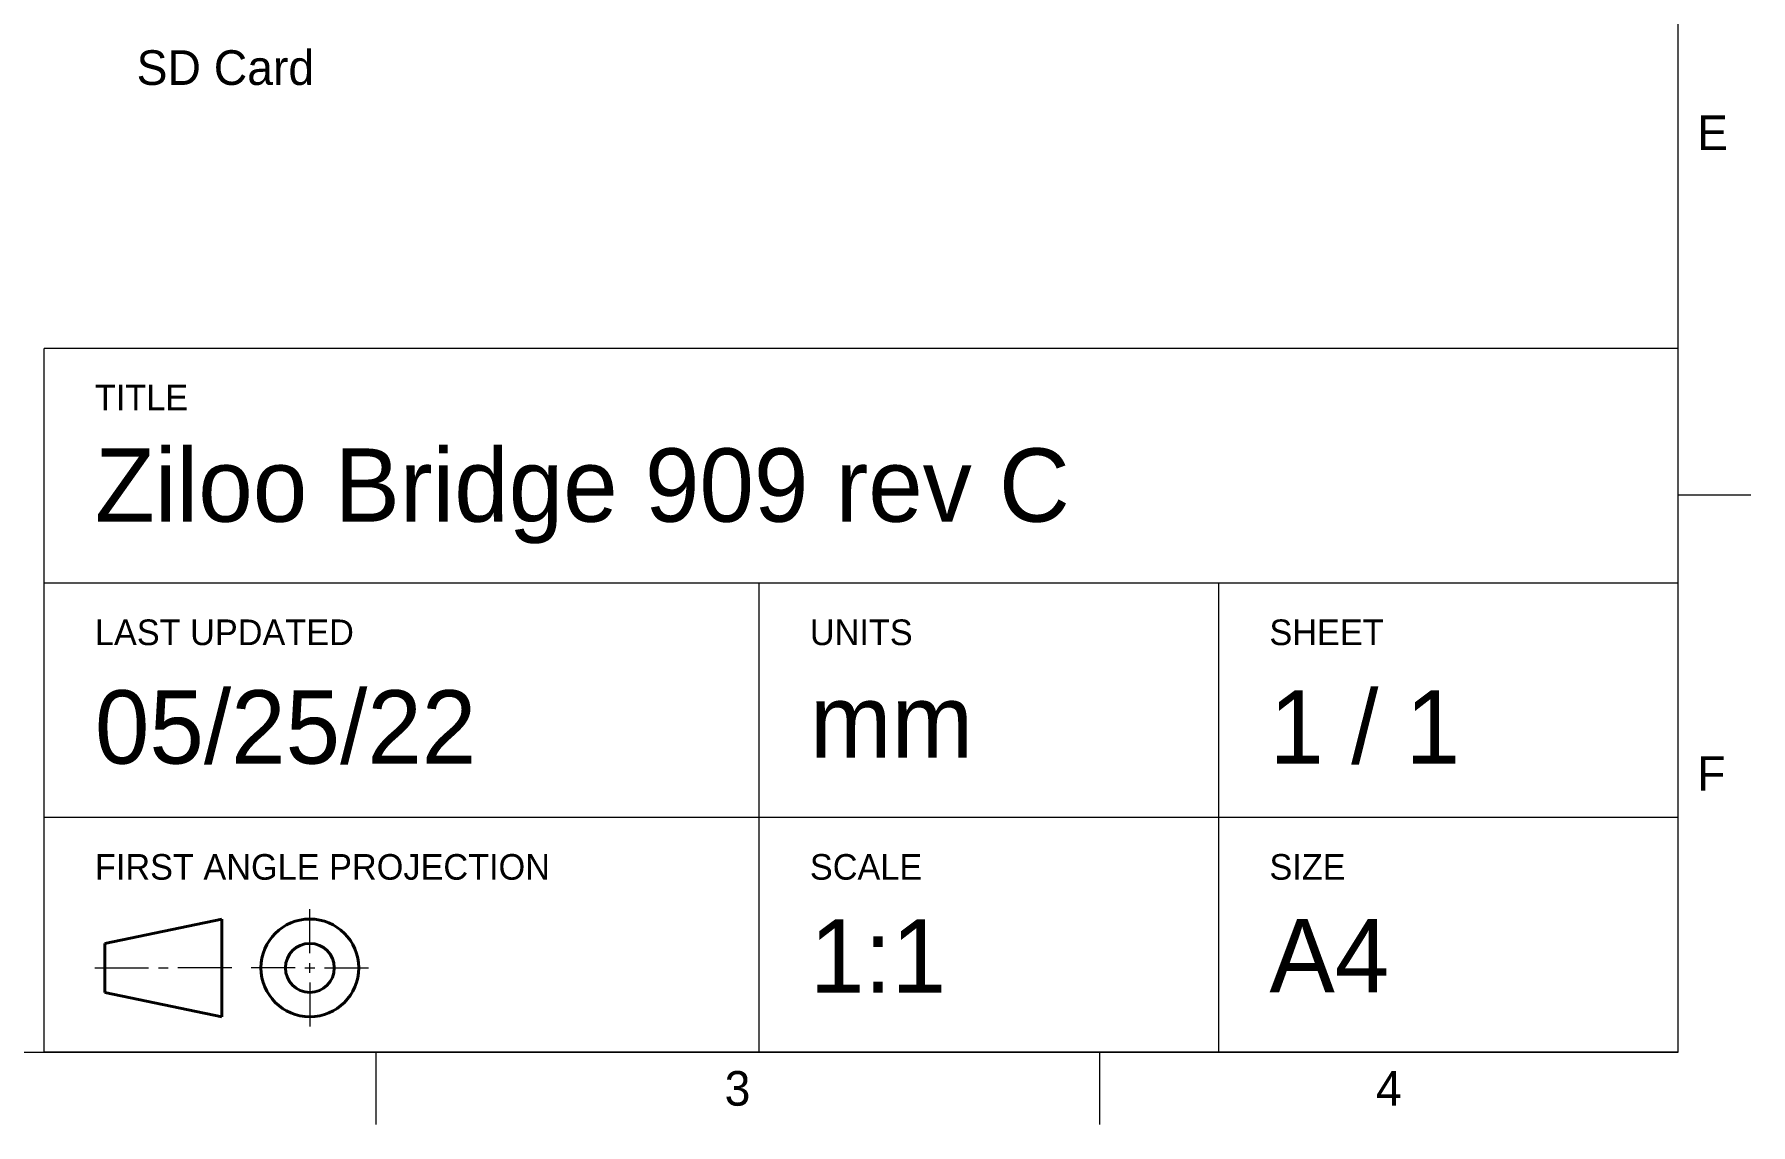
# Model space of a CAD drawing. Header units: millimetres. Extents: x 15 to 205, y 5 to 292.
# Drawn here: x 86.4 to 205, y 5 to 80.3 of the extents above; entities that cross this region are included whole.
import ezdxf

# ---------------------------------------------------------------- set-up
doc = ezdxf.new("R2010")
doc.units = ezdxf.units.MM
doc.layers.add('Annotations', color=7, linetype='Continuous')
doc.layers.add('Border', color=7, linetype='Continuous')
doc.styles.add('Shapr0', font='txt', dxfattribs={"height": 2.3925})
doc.styles.add('Shapr1', font='txt', dxfattribs={"height": 2.3925})

# ---------------------------------------------------------------- blocks, each defined once
blk = doc.blocks.new('*U2')
at = {"layer": 'Border', "linetype": 'Continuous', "lineweight": 15}
for p, q in [((200, 58.6), (87.1, 58.6)), ((87.1, 10), (87.1, 58.6)), ((200, 10), (200, 58.6)), ((200, 42.4), (87.1, 42.4)), ((136.5, 10), (136.5, 42.4)), ((168.25, 10), (168.25, 42.4)), ((200, 26.2), (87.1, 26.2)), ((105.450088, 16.837486), (105.450088, 19.875004)), ((90.6, 15.82498), (94.312522, 15.82498)), ((94.987526, 15.82498), (95.66253, 15.82498)), ((100.050056, 15.82498), (96.337534, 15.82498)), ((104.437582, 15.82498), (101.400064, 15.82498)), ((105.112586, 15.82498), (105.78759, 15.82498)), ((105.450088, 15.487478), (105.450088, 16.162482)), ((106.462594, 15.82498), (109.500112, 15.82498)), ((105.450088, 14.812474), (105.450088, 11.774956)), ((200, 10), (87.1, 10))]:
    blk.add_line(p, q, dxfattribs=at)
at = {"layer": 'Border', "linetype": 'Continuous', "lineweight": 40}
for p, q in [((91.275004, 17.51249), (99.375052, 19.2)), ((99.375052, 19.2), (99.375052, 12.44996)), ((91.275004, 17.51249), (91.275004, 14.13747)), ((91.275004, 14.13747), (99.375052, 12.44996))]:
    blk.add_line(p, q, dxfattribs=at)
for radius in [3.37502, 1.68751]:
    blk.add_circle((105.450088, 15.82498), radius, dxfattribs=at)

msp = doc.modelspace()

# ---------------------------------------------------------------- linework, layer by layer
at = {"layer": 'Border', "linetype": 'Continuous', "lineweight": 15}
for p, q in [((200, 10), (200, 287)), ((200, 48.5), (205, 48.5)), ((20, 10), (200, 10)), ((110, 10), (110, 5)), ((110, 10), (110, 5)), ((160, 10), (160, 5))]:
    msp.add_line(p, q, dxfattribs=at)

# ---------------------------------------------------------------- block references
msp.add_blockref('*U2', (0, 0))

# ---------------------------------------------------------------- texts
at = {"layer": 'Annotations', "linetype": 'Continuous', "lineweight": 15, "insert": (93.48, 77.98), "char_height": 1.7944, "width": 84.6667, "attachment_point": 4}
msp.add_mtext('{\\fSF-Mono-Regular-Extended.ttf|b0|i0|c0|p0;\\H1.333333x;SD Card}', dxfattribs=at)
at = {"layer": 'Border', "linetype": 'Continuous', "lineweight": 15, "char_height": 2.39, "width": 2.3925, "style": 'Shapr0'}
for s, insert, attachment_point in [('E', (201.3, 73.5), 4), ('F', (201.3, 29.25), 4), ('3', (135, 8.7), 2), ('4', (180, 8.7), 2)]:
    msp.add_mtext(s, dxfattribs=dict(at, insert=insert, attachment_point=attachment_point))
at = {"layer": 'Border', "linetype": 'Continuous', "lineweight": 15, "attachment_point": 7, "style": 'Shapr1'}
for s, insert, char_height in [('TITLE', (90.6, 54.33), 1.77), ('Ziloo Bridge 909 rev C', (90.6, 45.11), 5.0625), ('LAST UPDATED', (90.6, 38.09), 1.7705), ('UNITS', (140, 38.09), 1.77), ('SHEET', (171.75, 38.09), 1.77), ('05/25/22', (90.6, 29.86), 5.063), ('1 / 1', (171.75, 29.86), 5.063), ('mm', (140, 30.34), 5.063), ('FIRST ANGLE PROJECTION', (90.6, 21.89), 1.7705), ('SCALE', (140, 21.89), 1.77), ('SIZE', (171.75, 21.89), 1.77), ('1:1', (140, 14.12), 5.063), ('A4', (171.75, 14.14), 5.063)]:
    msp.add_mtext(s, dxfattribs=dict(at, insert=insert, char_height=char_height))

doc.saveas('drawing.dxf')
